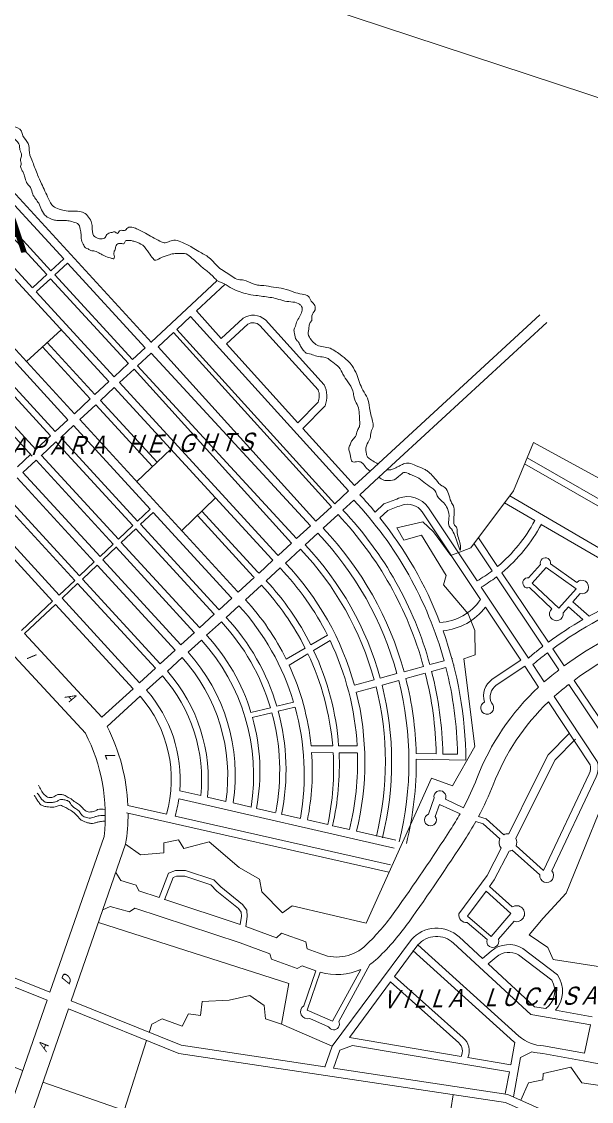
# Model space of a CAD drawing. Header units: metres. Extents: x -460 to 31334, y -1777 to 24987.
# Drawn here: x 105.451 to 106.04, y -745.722 to -744.606 of the extents above; entities that cross this region are included whole.
import ezdxf
from ezdxf.enums import TextEntityAlignment as Align

# ---------------------------------------------------------------- set-up
doc = ezdxf.new("R2010")
doc.units = ezdxf.units.M
doc.header["$MEASUREMENT"] = 0
doc.layers.add('VICINITY_MAP', color=7, linetype='Continuous', lineweight=13)
doc.styles.add('LOT_NO', font='ARIALN.TTF', dxfattribs={"width": 1.5})

# ---------------------------------------------------------------- blocks, each defined once
blk = doc.blocks.new('KQEFDFDFG')
at = {"layer": 'VICINITY_MAP', "color": 250, "lineweight": 0}
for p, q in [((26309.511, 5347.505), (26361.424, 5330.379)), ((26295.551, 5326.116), (26296.491, 5326.98)), ((26295.829, 5325.814), (26296.769, 5326.678)), ((26294.221, 5324.894), (26295.234, 5325.825)), ((26294.498, 5324.592), (26295.511, 5325.522)), ((26302.923, 5320.87), (26307.777, 5325.389)), ((26306.25, 5323.157), (26308.364, 5325.125)), ((26306.25, 5323.157), (26308.072, 5321.146)), ((26331.479, 5322.87), (26319.019, 5311.39)), ((26304.799, 5321.807), (26305.812, 5322.75)), ((26305.812, 5322.75), (26317.428, 5309.93)), ((26308.072, 5321.146), (26309.681, 5322.627)), ((26308.445, 5320.734), (26310.025, 5322.187)), ((26310.901, 5322.088), (26315.19, 5317.355)), ((26311.313, 5322.497), (26315.632, 5317.731)), ((26331.994, 5322.31), (26319.66, 5310.945)), ((26296.301, 5321.774), (26293.754, 5319.434)), ((26303.419, 5320.522), (26304.556, 5321.581)), ((26304.556, 5321.581), (26316.163, 5308.771)), ((26304.799, 5321.807), (26316.408, 5308.995)), ((26301.548, 5319.59), (26302.482, 5320.459)), ((26303.419, 5320.522), (26315.018, 5307.72)), ((26308.445, 5320.734), (26313.701, 5314.933)), ((26301.911, 5319.119), (26302.925, 5320.062)), ((26302.925, 5320.062), (26314.634, 5307.371)), ((26300.191, 5318.327), (26301.232, 5319.296)), ((26300.592, 5317.891), (26301.654, 5318.879)), ((26301.654, 5318.879), (26313.241, 5306.09)), ((26301.911, 5319.119), (26313.608, 5306.427)), ((26298.785, 5317.018), (26299.801, 5317.964)), ((26299.186, 5316.582), (26300.202, 5317.528)), ((26297.27, 5315.608), (26298.44, 5316.697)), ((26313.701, 5314.933), (26315.183, 5316.446)), ((26297.671, 5315.171), (26298.841, 5316.261)), ((26314.076, 5314.52), (26315.702, 5316.181)), ((26295.868, 5314.303), (26296.797, 5315.167)), ((26296.269, 5313.867), (26297.197, 5314.731)), ((26314.076, 5314.52), (26317.868, 5310.334)), ((26294.444, 5312.977), (26295.518, 5313.977)), ((26294.817, 5312.515), (26295.919, 5313.541)), ((26293.087, 5311.714), (26294.065, 5312.624)), ((26301.855, 5310.617), (26304.358, 5313.004)), ((26293.488, 5311.277), (26294.465, 5312.188)), ((26317.868, 5310.334), (26319.019, 5311.39)), ((26318.25, 5309.652), (26319.66, 5310.945)), ((26305.161, 5307.018), (26307.65, 5309.422)), ((26316.408, 5308.995), (26317.428, 5309.93)), ((26301.922, 5307.714), (26302.845, 5308.583)), ((26315.018, 5307.72), (26316.163, 5308.771)), ((26317.016, 5308.52), (26317.813, 5309.252)), ((26302.138, 5307.479), (26303.064, 5308.351)), ((26315.566, 5307.191), (26316.656, 5308.19)), ((26300.506, 5306.38), (26301.574, 5307.386)), ((26300.722, 5306.145), (26301.79, 5307.151)), ((26313.608, 5306.427), (26314.634, 5307.371)), ((26314.233, 5305.968), (26315.168, 5306.825)), ((26326.972, 5306.475), (26328.379, 5304.383)), ((26299.155, 5305.109), (26300.128, 5306.024)), ((26299.371, 5304.874), (26300.37, 5305.814)), ((26312.263, 5305.193), (26313.241, 5306.09)), ((26312.781, 5304.636), (26313.892, 5305.655)), ((26326.655, 5306.049), (26327.987, 5304.069)), ((26297.653, 5303.695), (26298.734, 5304.712)), ((26310.847, 5303.894), (26311.87, 5304.833)), ((26330.668, 5303.549), (26331.546, 5304.522)), ((26332.262, 5304.572), (26334.204, 5303.207)), ((26297.869, 5303.46), (26298.95, 5304.477)), ((26311.365, 5303.337), (26312.388, 5304.276)), ((26328.689, 5303.922), (26332.121, 5298.818)), ((26330.934, 5303.155), (26331.964, 5304.297)), ((26331.964, 5304.297), (26334.167, 5302.749)), ((26296.147, 5302.277), (26297.293, 5303.356)), ((26296.363, 5302.042), (26297.509, 5303.12)), ((26309.321, 5302.495), (26310.499, 5303.576)), ((26309.839, 5301.938), (26311.018, 5303.019)), ((26328.296, 5303.61), (26331.72, 5298.518)), ((26330.934, 5303.155), (26332.885, 5301.321)), ((26330.72, 5302.828), (26332.375, 5301.273)), ((26332.885, 5301.321), (26334.167, 5302.749)), ((26333.927, 5301.791), (26334.46, 5302.385)), ((26293.39, 5299.68), (26295.674, 5301.831)), ((26293.609, 5299.448), (26295.89, 5301.596)), ((26307.909, 5301.2), (26308.844, 5302.057)), ((26308.428, 5300.643), (26309.363, 5301.501)), ((26333.196, 5300.978), (26333.597, 5301.424)), ((26333.597, 5301.424), (26334.652, 5300.475)), ((26333.927, 5301.791), (26335.104, 5300.731)), ((26306.475, 5299.884), (26307.556, 5300.876)), ((26306.994, 5299.328), (26308.075, 5300.32)), ((26305.107, 5298.63), (26306.092, 5299.533)), ((26305.627, 5298.074), (26306.612, 5298.977)), ((26314.657, 5298.626), (26315.87, 5299.338)), ((26303.587, 5297.236), (26304.681, 5298.239)), ((26312.848, 5297.563), (26314.237, 5298.379)), ((26314.859, 5298.212), (26316.067, 5298.937)), ((26332.446, 5298.336), (26333.29, 5297.08)), ((26304.107, 5296.68), (26305.2, 5297.683)), ((26313.054, 5297.131), (26314.44, 5297.962)), ((26323.404, 5297.17), (26324.447, 5297.456)), ((26325.019, 5297.613), (26325.062, 5297.625)), ((26332.045, 5298.035), (26332.89, 5296.778)), ((26302.063, 5295.838), (26303.223, 5296.902)), ((26321.507, 5296.65), (26322.933, 5297.041)), ((26323.536, 5296.67), (26324.58, 5296.956)), ((26325.152, 5297.113), (26325.199, 5297.125)), ((26302.582, 5295.282), (26303.742, 5296.346)), ((26317.863, 5295.651), (26319.316, 5296.049)), ((26319.762, 5296.172), (26320.986, 5296.507)), ((26319.894, 5295.671), (26321.118, 5296.006)), ((26321.64, 5296.15), (26323.066, 5296.541)), ((26334.009, 5296.012), (26337.347, 5291.048)), ((26299.295, 5293.299), (26301.584, 5295.398)), ((26318, 5295.151), (26319.448, 5295.549)), ((26333.609, 5295.708), (26337.241, 5290.308)), ((26299.671, 5292.611), (26302.103, 5294.842)), ((26312.153, 5294.113), (26313.387, 5294.407)), ((26335.195, 5289.817), (26332.122, 5294.433)), ((26310.255, 5293.662), (26311.686, 5294.002)), ((26310.344, 5293.289), (26311.792, 5293.633)), ((26312.258, 5293.744), (26313.476, 5294.034)), ((26314.67, 5291.202), (26316.259, 5291.196)), ((26316.699, 5291.194), (26318.061, 5291.189)), ((26314.668, 5290.705), (26316.295, 5290.698)), ((26316.729, 5290.697), (26318.059, 5290.692)), ((26322.397, 5290.636), (26323.877, 5290.607)), ((26324.365, 5290.598), (26325.448, 5290.577)), ((26322.404, 5290.216), (26326.046, 5290.141)), ((26331.765, 5282.029), (26335.127, 5289.15)), ((26305.015, 5287.898), (26306.562, 5287.544)), ((26304.971, 5287.305), (26320.775, 5283.692)), ((26307.048, 5287.433), (26308.413, 5287.121)), ((26323.713, 5287.37), (26323.304, 5286.175)), ((26325.873, 5286.657), (26324.547, 5287.274)), ((26301.095, 5286.286), (26320.387, 5281.919)), ((26301.206, 5286.828), (26304.047, 5286.185)), ((26308.936, 5287.002), (26310.268, 5286.697)), ((26310.657, 5286.608), (26312.064, 5286.287)), ((26324.107, 5286.898), (26323.802, 5286.005)), ((26325.621, 5286.195), (26324.107, 5286.898)), ((26304.682, 5286.041), (26320.509, 5282.459)), ((26312.505, 5286.186), (26313.885, 5285.87)), ((26314.405, 5285.752), (26315.904, 5285.43)), ((26327.328, 5285.468), (26326.778, 5285.629)), ((26327.535, 5285.839), (26326.981, 5286.001)), ((26328.837, 5284.666), (26327.535, 5285.839)), ((26316.246, 5285.331), (26317.494, 5285.045)), ((26318.007, 5284.92), (26320.906, 5284.265)), ((26328.556, 5284.362), (26327.328, 5285.468)), ((26329.241, 5283.465), (26328.135, 5281.347)), ((26331.488, 5281.721), (26329.465, 5283.543)), ((26331.765, 5282.029), (26329.738, 5283.854)), ((26328.135, 5281.347), (26327.781, 5280.865)), ((26329.46, 5279.359), (26327.781, 5280.865)), ((26327.533, 5280.53), (26326.169, 5278.679)), ((26329.369, 5278.884), (26327.533, 5280.53)), ((26326.169, 5278.679), (26327.907, 5277.179)), ((26329.369, 5278.884), (26327.907, 5277.179)), ((26326.149, 5278.224), (26327.608, 5276.964)), ((26329.59, 5278.311), (26328.451, 5276.983)), ((26315.017, 5274.674), (26314.135, 5272.104)), ((26315.35, 5274.564), (26314.394, 5271.777)), ((26316.258, 5270.964), (26318.341, 5274.776)), ((26316.706, 5270.953), (26318.992, 5275.136)), ((26314.394, 5271.777), (26316.258, 5270.964)), ((26314.583, 5271.16), (26315.951, 5270.563)), ((26334.774, 5268.607), (26335.208, 5270.699)), ((26317.485, 5269.779), (26325.698, 5268.381)), ((26317.717, 5269.171), (26316.78, 5268.828)), ((26329.247, 5267.243), (26317.717, 5269.171)), ((26329.657, 5269.393), (26329.346, 5267.761)), ((26326.208, 5268.295), (26329.346, 5267.761)), ((26329.543, 5265.414), (26330.063, 5268.302)), ((26330.063, 5268.302), (26330.901, 5268.726)), ((26329.247, 5267.243), (26328.938, 5265.622))]:
    blk.add_line(p, q, dxfattribs=at)
for points in [[(26296.491, 5326.98), (26290.622, 5333.367)], [(26302.94, 5320.852), (26291.066, 5333.775)], [(26295.551, 5326.116), (26289.683, 5332.504)], [(26295.234, 5325.825), (26289.365, 5332.212)], [(26299.801, 5317.964), (26287.928, 5330.888)], [(26294.187, 5324.863), (26288.318, 5331.25)], [(26297.27, 5315.608), (26285.394, 5328.533)], [(26302.482, 5320.459), (26296.769, 5326.678)], [(26301.238, 5319.289), (26295.511, 5325.522)], [(26301.548, 5319.59), (26295.829, 5325.814)], [(26300.191, 5318.327), (26294.464, 5324.561)], [(26320.981, 5307.225), (26322.878, 5307.653), (26323.674, 5306.937), (26324.955, 5305.199), (26326.428, 5305.745), (26329.552, 5309.94), (26331.017, 5313.499), (26346.344, 5305.15)], [(26337.268, 5289.824), (26333.425, 5280.364), (26331.725, 5278.542), (26330.697, 5277.312), (26332.084, 5276.394), (26332.47, 5275.507), (26336.587, 5274.853)], [(26296.797, 5315.167), (26290.984, 5321.493)], [(26295.868, 5314.303), (26290.058, 5320.627)], [(26298.44, 5316.697), (26294.932, 5320.516)], [(26298.785, 5317.018), (26295.279, 5320.834)], [(26295.518, 5313.977), (26289.709, 5320.3)], [(26294.179, 5312.499), (26288.258, 5318.944)], [(26294.444, 5312.977), (26288.637, 5319.298)], [(26303.353, 5312.046), (26299.186, 5316.582)], [(26303.012, 5311.721), (26298.841, 5316.261)], [(26302.845, 5308.583), (26297.197, 5314.731)], [(26301.574, 5307.386), (26295.919, 5313.541)], [(26301.922, 5307.714), (26296.269, 5313.867)], [(26300.506, 5306.38), (26294.845, 5312.541)], [(26300.128, 5306.024), (26294.465, 5312.188)], [(26330.37, 5311.927), (26338.155, 5307.47), (26340.411, 5305.534), (26342.04, 5303.451)], [(26330.549, 5312.362), (26338.426, 5307.854), (26340.396, 5306.162)], [(26298.734, 5304.712), (26293.064, 5310.883)], [(26299.155, 5305.109), (26293.488, 5311.277)], [(26297.293, 5303.356), (26291.616, 5309.535)], [(26297.653, 5303.695), (26291.958, 5309.894)], [(26328.889, 5309.05), (26331.115, 5307.752)], [(26295.674, 5301.831), (26289.988, 5308.02)], [(26296.147, 5302.277), (26290.464, 5308.463)], [(26320.981, 5307.225), (26321.498, 5306.314), (26322.782, 5306.674), (26324.6, 5303.728), (26324.414, 5303.034), (26326.216, 5300.911), (26326.717, 5299.669), (26326.744, 5297.881), (26325.901, 5297.594), (26326.701, 5291.14), (26325.078, 5288.25), (26323.529, 5288.834), (26318.729, 5278.173), (26313.289, 5279.442), (26312.561, 5278.935), (26311.053, 5280.479), (26310.887, 5281.41), (26309.393, 5282.266), (26307.19, 5284.14), (26305.329, 5283.661), (26304.923, 5284.292), (26303.844, 5284.074), (26303.859, 5283.336), (26302.139, 5283.203), (26301.037, 5283.974)], [(26305.107, 5298.63), (26299.371, 5304.874)], [(26304.681, 5298.239), (26298.95, 5304.477)], [(26287.644, 5303.374), (26298.078, 5292.141)], [(26303.223, 5296.902), (26297.509, 5303.12)], [(26303.587, 5297.236), (26297.869, 5303.46)], [(26330.647, 5297.655), (26327.183, 5302.858)], [(26301.584, 5295.398), (26295.89, 5301.596)], [(26302.063, 5295.838), (26296.363, 5302.042)], [(26330.085, 5297.492), (26327.485, 5301.398)], [(26293.607, 5299.446), (26299.284, 5293.318)], [(26331.398, 5295.52), (26330.374, 5297.058)], [(26331.816, 5295.899), (26330.972, 5297.168)], [(26333.658, 5292.125), (26332.092, 5290.546), (26331.108, 5288.562), (26329.202, 5284.742)], [(26230.874, 5287.247), (26236.907, 5288.91), (26241.078, 5290.032), (26246.785, 5291.061), (26258.307, 5287.704), (26264.647, 5285.499), (26295.467, 5273.097)], [(26334.1, 5291.687), (26332.605, 5290.18), (26331.665, 5288.285), (26329.72, 5284.388)], [(26230.176, 5286.407), (26237.071, 5288.307), (26241.215, 5289.422), (26246.752, 5290.42), (26258.117, 5287.109), (26264.428, 5284.914), (26295.261, 5272.507)], [(26328.654, 5283.684), (26327.606, 5281.677), (26325.523, 5278.851)], [(26302.012, 5280.54), (26301.809, 5280.967), (26300.677, 5281.307), (26300.315, 5281.901)], [(26303.51, 5280.044), (26304.202, 5281.851), (26304.702, 5282.033), (26305.445, 5282.035), (26307.528, 5281.361), (26308.029, 5280.841), (26309.633, 5279.534), (26309.946, 5279.129), (26309.969, 5278.666), (26309.873, 5277.936)], [(26303.902, 5279.894), (26304.525, 5281.523), (26304.777, 5281.614), (26305.379, 5281.616), (26307.299, 5280.994), (26307.744, 5280.532), (26309.331, 5279.239), (26309.534, 5278.977), (26309.548, 5278.683), (26309.468, 5278.07)], [(26303.51, 5280.044), (26302.012, 5280.54)], [(26301.716, 5279.283), (26301.323, 5279.009), (26299.903, 5279.393), (26299.355, 5279.143)], [(26311.647, 5275.913), (26309.448, 5276.722), (26301.716, 5279.283)], [(26309.468, 5278.07), (26303.909, 5279.912)], [(26299.035, 5278.223), (26313.028, 5273.732), (26312.494, 5270.757)], [(26312.135, 5277.104), (26309.873, 5277.936)], [(26312.135, 5277.104), (26312.494, 5277.428), (26314.285, 5276.81), (26314.392, 5276.274)], [(26311.647, 5275.913), (26311.767, 5275.526), (26313.661, 5274.827), (26314.015, 5275.042)], [(26331.926, 5271.89), (26331.106, 5272.032), (26327.699, 5275.181)], [(26315.017, 5274.674), (26314.015, 5275.042)], [(26343.921, 5274.96), (26342.56, 5268.755), (26337.386, 5266.027), (26334.573, 5266.43), (26333.759, 5267.586), (26331.728, 5267.112), (26331.712, 5266.653), (26330.645, 5266.428), (26330.085, 5265.172)], [(26320.504, 5273.85), (26317.485, 5269.779)], [(26316.232, 5269.12), (26312.494, 5270.757), (26311.329, 5271.141), (26311.215, 5272.131), (26310.16, 5272.866), (26308.655, 5272.505), (26306.671, 5272.419), (26306.55, 5271.377), (26305.649, 5271.501), (26305.195, 5270.594), (26303.718, 5271.131), (26302.97, 5270.739), (26302.777, 5270.143)], [(26297.033, 5272.471), (26305.117, 5269.194), (26315.694, 5267.608)], [(26296.827, 5271.881), (26304.951, 5268.587), (26328.97, 5264.986), (26375.602, 5244.179)], [(26335.335, 5271.299), (26332.634, 5271.767)], [(26293.462, 5267.336), (26285.625, 5270.487), (26283.31, 5264.007), (26279.817, 5258.326), (26284.781, 5233.434), (26287.58, 5233.785), (26290.603, 5237.681), (26291.147, 5240.053), (26293.609, 5242.463), (26302.982, 5238.961), (26319.422, 5236.485), (26323.313, 5252.642)], [(26302.584, 5269.547), (26300.921, 5264.415), (26294.952, 5266.493)], [(26316.78, 5268.828), (26316.312, 5267.515)], [(26316.312, 5267.515), (26329.147, 5265.591), (26375.838, 5244.758)], [(26324.073, 5256.223), (26325.764, 5264.216), (26324.947, 5264.489), (26325.108, 5265.565)]]:
    blk.add_lwpolyline(points, dxfattribs=at)
for points in [[(26311.87, 5304.833, 0.001426), (26311.778, 5304.928), (26300.202, 5317.528)], [(26312.263, 5305.193, 0.001476), (26312.165, 5305.294), (26300.592, 5317.891)], [(26309.321, 5302.495, 0.001009), (26309.265, 5302.552), (26297.671, 5315.171)], [(26319.381, 5308.379, 0.014867), (26318.25, 5309.652)], [(26326.876, 5303.319), (26323.297, 5308.695, 0.351765), (26321.103, 5309.391, -0.003416), (26320.021, 5308.98), (26319.381, 5308.379)], [(26329.277, 5309.571), (26336.821, 5305.172, -0.095508), (26339.607, 5302.737, -0.095508)], [(26323.404, 5297.17, 0.122555), (26317.016, 5308.52)], [(26324.447, 5297.456, 0.122426), (26317.813, 5309.252)], [(26327.116, 5301.953), (26322.833, 5308.386, 0.351765), (26321.304, 5308.871, -0.003085), (26320.321, 5308.497), (26319.735, 5307.946)], [(26308.844, 5302.057, 0.000908), (26308.795, 5302.107), (26303.061, 5308.348)], [(26310.499, 5303.576, 0.001225), (26310.426, 5303.651), (26306.312, 5308.129)], [(26310.847, 5303.894, 0.00128), (26310.769, 5303.975), (26306.651, 5308.457)], [(26322.933, 5297.041, 0.122617), (26316.656, 5308.19)], [(26324.146, 5300.269, 0.077753), (26319.735, 5307.946)], [(26307.556, 5300.876, 0.000585), (26307.528, 5300.906), (26301.79, 5307.151)], [(26307.909, 5301.2, 0.000682), (26307.875, 5301.235), (26302.138, 5307.479)], [(26321.507, 5296.65, 0.122818), (26315.566, 5307.191)], [(26331.593, 5307.474), (26336.496, 5304.615, -0.089603), (26338.965, 5302.508)], [(26306.475, 5299.884, 0.000243), (26306.464, 5299.895), (26300.722, 5306.145)], [(26320.986, 5296.507, 0.122898), (26315.168, 5306.825)], [(26306.092, 5299.533, 0.000102), (26306.087, 5299.538), (26300.344, 5305.789)], [(26319.316, 5296.049, 0.123179), (26313.892, 5305.655)], [(26319.762, 5296.172, 0.1231), (26314.233, 5305.968)], [(26317.863, 5295.651, 0.123461), (26312.781, 5304.636)], [(26315.87, 5299.338, 0.073323), (26312.388, 5304.276)], [(26314.237, 5298.379, 0.071622), (26311.018, 5303.019)], [(26314.657, 5298.626, 0.07304), (26311.365, 5303.337)], [(26338.965, 5302.508, 0.037987), (26335.104, 5300.731, 0.037987)], [(26313.387, 5294.407, 0.112137), (26309.363, 5301.501)], [(26312.848, 5297.563, 0.072062), (26309.839, 5301.938)], [(26339.334, 5302.024, 0.07157), (26332.446, 5298.336, 0.07157)], [(26312.153, 5294.113, 0.115756), (26308.428, 5300.643)], [(26340.119, 5300.699, 0.074949), (26333.29, 5297.08, 0.074949)], [(26311.686, 5294.002, 0.11449), (26308.075, 5300.32)], [(26334.652, 5300.475, 0.027007), (26332.121, 5298.818)], [(26310.268, 5286.697, 0.227211), (26306.612, 5298.977, 0.218534)], [(26310.255, 5293.662, 0.112199), (26306.994, 5299.328)], [(26326.046, 5290.141, 0.084976), (26324.372, 5299.661)], [(26340.629, 5299.515, 0.076445), (26334.009, 5296.012, 0.076445)], [(26316.699, 5291.194, 0.092495), (26314.859, 5298.212)], [(26318.061, 5291.189, 0.097486), (26316.067, 5298.937)], [(26331.72, 5298.518, 0.007675), (26331.044, 5297.986, 0.006346), (26330.647, 5297.655, 0.006346)], [(26308.411, 5287.109, 0.223008), (26305.2, 5297.683, 0.214577)], [(26308.94, 5287.03, 0.226998), (26305.627, 5298.074, 0.215887)], [(26316.259, 5291.196, 0.089102), (26314.44, 5297.962)], [(26330.085, 5297.492), (26327.995, 5296.088, 0.335395), (26327.42, 5294.42, 136316.121016)], [(26332.045, 5298.035, 0.007359), (26331.411, 5297.535, 0.007233), (26330.972, 5297.168, 0.007233)], [(26307.048, 5287.433, 0.210646), (26304.107, 5296.68, 0.210646)], [(26314.67, 5291.202, 0.083554), (26313.054, 5297.131)], [(26324.365, 5290.598, 0.056996), (26323.536, 5296.67)], [(26325.448, 5290.577, 0.05757), (26324.58, 5296.956)], [(26330.376, 5297.06), (26328.285, 5295.656, 0.344387), (26327.926, 5294.35, 0.335395)], [(26332.89, 5296.778, 0.006473), (26332.364, 5296.362, 0.009807), (26331.816, 5295.899, 0.009807)], [(26306.562, 5287.544, 0.20911), (26303.742, 5296.346, 0.20911)], [(26321.15, 5284.143, 0.123093), (26321.118, 5296.006, 0.123093)], [(26322.397, 5290.636, 0.055827), (26321.64, 5296.15)], [(26323.877, 5290.607, 0.056722), (26323.066, 5296.541)], [(26305.015, 5287.898, 0.203214), (26302.582, 5295.282, 0.203214)], [(26318.007, 5284.92, 0.122321), (26317.994, 5295.15, 0.122321)], [(26319.47, 5284.558, 0.122708), (26319.448, 5295.549, 0.122708)], [(26319.919, 5284.447, 0.122817), (26319.894, 5295.671, 0.122817)], [(26331.398, 5295.52, 0.112227), (26326.857, 5288.809, -0.028709), (26325.873, 5286.657, -0.028709)], [(26333.609, 5295.708, 0.005632), (26333.175, 5295.363, 0.012363), (26332.536, 5294.818, 0.012363)], [(26304.047, 5286.185, 0.253623), (26302.103, 5294.842, 0.253623)], [(26332.122, 5294.433, 0.109034), (26328.056, 5288.343, -0.029417), (26326.981, 5286.001, -0.029417)], [(26332.371, 5282.007), (26335.631, 5288.912, 0.189335), (26335.708, 5290.053), (26332.536, 5294.818)], [(26312.07, 5286.317, 0.115215), (26311.792, 5293.633, 0.115215)], [(26312.501, 5286.166, 0.116764), (26312.258, 5293.744, 0.116764)], [(26313.89, 5285.896, 0.112081), (26313.494, 5294.038, 0.112081)], [(26299.284, 5293.318, -0.000389), (26299.295, 5293.299, -0.000389)], [(26299.673, 5292.613, -0.108421), (26301.206, 5286.828)], [(26310.66, 5286.627, 0.114586), (26310.363, 5293.293, 0.114586)], [(26298.078, 5292.141, -0.149939), (26299.45, 5284.54), (26295.467, 5273.097)], [(26314.41, 5285.777, 0.066959), (26314.713, 5290.704, 0.066959)], [(26315.904, 5285.43, 0.066962), (26316.295, 5290.698, 0.066962)], [(26316.246, 5285.331, 0.068426), (26316.729, 5290.697, 0.068426)], [(26317.494, 5285.045, 0.068859), (26318.083, 5290.692, 0.068859)], [(26321.675, 5284.013, 0.062703), (26322.404, 5290.216, 0.062703)], [(26304.682, 5286.041, 0.032594), (26304.949, 5287.311, 0.032594)], [(26301.219, 5286.258, -0.041089), (26301.037, 5283.974), (26297.033, 5272.471)], [(26325.621, 5286.195, -0.016344), (26324.923, 5285.041, -0.009984), (26320.825, 5279.015, -0.046642), (26318.705, 5276.55, -0.289332), (26315.464, 5275.88), (26314.392, 5276.274)], [(26326.778, 5285.629, -0.017189), (26326, 5284.34, -0.009984), (26321.874, 5278.271, -0.046642), (26319.598, 5275.624, -0.044415), (26318.992, 5275.136, -0.044415)], [(26327.276, 5275.572), (26325.563, 5277.154, 0.423216), (26322.049, 5276.962), (26316.232, 5269.12), (26315.69, 5267.596)], [(26335.23, 5270.695), (26330.823, 5271.459), (26325.147, 5276.704, 0.419696), (26322.526, 5276.576), (26320.804, 5274.254)], [(26322.153, 5276.162), (26329.581, 5269.46, 0.007581), (26329.657, 5269.393, 0.007581)], [(26322.526, 5276.576), (26329.954, 5269.874, 0.179788), (26331.769, 5269.153), (26334.774, 5268.607)], [(26327.276, 5275.572), (26327.918, 5276.119, -0.319368), (26330.234, 5276.32), (26332.798, 5274.362, -0.335737), (26332.634, 5271.767, 3.871285)], [(26327.699, 5275.181), (26328.289, 5275.683, -0.313307), (26329.916, 5275.842), (26332.368, 5273.97, -0.386291), (26331.926, 5271.89)], [(26318.341, 5274.776, -0.176273), (26315.35, 5274.564, -0.176273)], [(26320.504, 5273.85), (26325.522, 5269.379, -0.347219), (26325.698, 5268.381)], [(26320.804, 5274.254), (26325.855, 5269.753, -0.312339), (26326.208, 5268.295, 2.855193)], [(26295.261, 5272.507), (26285.187, 5243.564, -0.283157), (26273.157, 5237.487, 0.160264), (26255.463, 5232.569), (26244.217, 5226.546), (26241.009, 5224.29), (26237.003, 5220.279), (26224.429, 5202.111)], [(26296.827, 5271.881), (26286.72, 5242.843, -0.286048), (26273.049, 5235.805, 0.160733), (26256.332, 5231.123), (26245.103, 5225.109), (26242.098, 5222.996), (26238.303, 5219.196), (26225.352, 5200.941)], [(26330.901, 5268.726, 0.061176), (26331.71, 5268.597), (26334.671, 5268.059), (26337.614, 5267.483)]]:
    blk.add_lwpolyline(points, format="xyb", dxfattribs=at)
for centre, radius, start, end in [((26310.415, 5321.524), 1.324, 47.26475, 123.6296), ((26310.4, 5321.582), 0.712, 45.29959, 121.73765), ((26314.083, 5316.909), 1.193, 337.1839, 21.93776), ((26313.932, 5316.878), 1.902, 338.5068, 26.63278), ((26321.058, 5313.126), 11.403, 309.94274, 331.88561), ((26321.058, 5313.126), 11.955, 309.66347, 331.88561), ((26331.897, 5304.649), 0.373, 348.00513, 199.92925), ((26321.058, 5313.126), 11.403, 300.68059, 307.41799), ((26321.058, 5313.126), 11.955, 300.81811, 307.25619), ((26330.601, 5303.182), 0.373, 79.59488, 288.55065), ((26334.574, 5302.871), 0.5, 256.82758, 137.76007), ((26323.987, 5304.01), 3.744, 272.43804, 326.67911), ((26323.987, 5304.01), 4.366, 275.05529, 323.25294), ((26332.703, 5300.896), 0.5, 131.07885, 9.41857), ((26327.618, 5293.99), 0.474, 114.78734, 49.45498), ((26334.216, 5289.58), 1.007, 334.72644, 13.61859), ((26324.145, 5287.457), 0.441, 335.51756, 191.25962), ((26323.447, 5285.763), 0.436, 109.1594, 34.93356), ((26329.144, 5284.101), 0.644, 84.86948, 118.52514), ((26329.144, 5284.101), 0.644, 156.09867, 220.35715), ((26329.144, 5284.101), 0.644, 337.46452, 26.47983), ((26329.144, 5284.101), 0.644, 278.63844, 299.891), ((26331.99, 5281.671), 0.508, 174.08558, 41.35585), ((26329.779, 5278.866), 0.587, 251.27332, 122.86257), ((26326.092, 5278.793), 0.572, 174.15581, 275.65936), ((26328.033, 5276.832), 0.445, 162.71981, 19.8707), ((26314.42, 5271.661), 0.527, 122.76857, 288.01212), ((26316.331, 5270.753), 0.425, 206.58896, 28.02135)]:
    blk.add_arc(centre, radius, start, end, dxfattribs=at)
for points, knots in [([(26319.583, 5311.91), (26319.529, 5311.948), (26319.346, 5312.068), (26319.053, 5312.215), (26318.785, 5312.438), (26318.728, 5312.704), (26318.682, 5312.953), (26318.737, 5313.36), (26319.068, 5313.736), (26319.019, 5314.272), (26319.291, 5314.651), (26319.146, 5315.279), (26318.952, 5315.937), (26318.884, 5316.766), (26318.333, 5317.48), (26318.129, 5318.346), (26317.744, 5319.07), (26317.338, 5319.577), (26316.864, 5319.901), (26316.416, 5320.245), (26315.964, 5320.498), (26315.469, 5320.511), (26315.002, 5320.671), (26314.682, 5321.016), (26314.381, 5321.449), (26314.539, 5321.887), (26314.514, 5322.262), (26314.747, 5322.439), (26314.733, 5322.647), (26314.703, 5322.929), (26315.014, 5323.156), (26314.967, 5323.609), (26314.655, 5323.854), (26314.514, 5324.323), (26313.945, 5324.392), (26313.356, 5324.541), (26312.679, 5324.83), (26311.92, 5324.884), (26311.285, 5325.034), (26310.771, 5325.037), (26310.275, 5325.178), (26309.853, 5325.457), (26309.107, 5325.438), (26308.589, 5325.931), (26307.789, 5326.353), (26307.293, 5327.101), (26306.498, 5327.458), (26305.84, 5327.911), (26305.237, 5328.191), (26304.61, 5328.422), (26304.217, 5328.244), (26303.865, 5328.115), (26303.474, 5328.348), (26303.01, 5328.545), (26302.491, 5328.898), (26302.007, 5329.13), (26301.588, 5329.312), (26301.184, 5329.354), (26300.989, 5328.977), (26300.674, 5329.14), (26300.528, 5328.988), (26300.43, 5328.782), (26300.249, 5329.034), (26299.999, 5328.897), (26299.747, 5328.894), (26299.605, 5328.706), (26299.543, 5328.562), (26299.347, 5328.421), (26299.017, 5328.472), (26298.538, 5328.697), (26298.62, 5329.271), (26298.481, 5329.902), (26297.959, 5330.543), (26297.159, 5330.472), (26296.582, 5330.514), (26296.119, 5330.654), (26295.621, 5330.834), (26295.274, 5331.589), (26294.936, 5332.354), (26294.52, 5333.238), (26294.256, 5334.009), (26293.903, 5334.748), (26293.991, 5335.519), (26293.468, 5335.9), (26293.399, 5336.546), (26292.627, 5336.81), (26291.814, 5336.71), (26290.996, 5336.854), (26290.249, 5336.764), (26289.676, 5336.73), (26288.968, 5336.847), (26288.816, 5337.727), (26288.376, 5338.454), (26287.772, 5338.846), (26287.333, 5339.565), (26286.621, 5340.024), (26285.75, 5340.314), (26285.21, 5340.847), (26284.512, 5340.997), (26283.817, 5341.17), (26283.288, 5341.213), (26282.813, 5341.357), (26282.644, 5341.154), (26282.429, 5341.207), (26282.168, 5341.302), (26282.128, 5341.672), (26281.869, 5341.992), (26281.94, 5342.544), (26281.438, 5342.666), (26281.078, 5342.856), (26280.581, 5342.911), (26280.219, 5343.166), (26279.829, 5343.178), (26279.607, 5343.201), (26279.316, 5343.218), (26279.044, 5343.271), (26278.712, 5343.332), (26278.481, 5343.606), (26278.514, 5344.024), (26278.509, 5344.475), (26278.511, 5345.042), (26278.562, 5345.546), (26278.494, 5346.012), (26278.461, 5346.343), (26278.413, 5346.677), (26278.834, 5346.919), (26278.593, 5347.642), (26278.476, 5348.258), (26278.388, 5348.833), (26278.324, 5349.33), (26278.24, 5349.995), (26278.268, 5350.728), (26277.95, 5351.494), (26277.723, 5352.131), (26277.737, 5352.866), (26277.645, 5353.415), (26277.452, 5353.969), (26277.21, 5354.364), (26276.97, 5354.869), (26276.756, 5355.433), (26276.171, 5355.516), (26275.728, 5355.559), (26275.258, 5355.592), (26274.991, 5355.998), (26274.695, 5356.287), (26274.3, 5356.662), (26274.026, 5357.184), (26273.865, 5357.725), (26273.692, 5358.052), (26273.598, 5358.197), (26273.564, 5358.25)], [10.628168, 10.628168, 10.628168, 10.628168, 10.827161, 11.289016, 11.622785, 11.80905, 12.087912, 12.385377, 13.004993, 13.484377, 13.908148, 14.300657, 15.316901, 16.030144, 16.715275, 17.946896, 18.661237, 19.159801, 19.878286, 20.36779, 20.863123, 21.393935, 21.833178, 22.294692, 22.804451, 23.282005, 23.614218, 23.858861, 24.055205, 24.201908, 24.690673, 25.000383, 25.421269, 25.83797, 26.322821, 26.947175, 27.726631, 28.487538, 29.216891, 29.676276, 30.01645, 30.755945, 31.133911, 32.180331, 32.731973, 33.850325, 34.736401, 35.302229, 36.235471, 36.773344, 37.181502, 37.498171, 37.834492, 38.461097, 39.040365, 39.703864, 40.055715, 40.446825, 40.760245, 41.070525, 41.220674, 41.37121, 41.598031, 41.796604, 42.136778, 42.309785, 42.464163, 42.604123, 42.996296, 43.398224, 44.039201, 44.454265, 45.389983, 46.145017, 46.735325, 47.127999, 47.601886, 48.253225, 49.47069, 50.178662, 51.169016, 51.921359, 52.610256, 53.293202, 53.633411, 54.436766, 55.28492, 56.186173, 56.87157, 57.524257, 57.946746, 58.850872, 59.778656, 60.517025, 60.937292, 62.282116, 62.930854, 63.677955, 64.472482, 65.02586, 65.806386, 66.165557, 66.305517, 66.518043, 66.758503, 67.089059, 67.497642, 67.996366, 68.440691, 68.813606, 69.25252, 69.903863, 70.067542, 70.411975, 70.575654, 70.940385, 71.250101, 71.562748, 71.905478, 72.459543, 72.932317, 73.601851, 73.978005, 74.321899, 74.649368, 74.845688, 75.623928, 76.403805, 76.897108, 77.339933, 77.912339, 78.908369, 79.491253, 80.384515, 80.906165, 81.680502, 82.041607, 82.660746, 83.054806, 83.754761, 84.265022, 84.67574, 85.1466, 85.561693, 86.047072, 86.404533, 87.185021, 87.773032, 88.10015, 88.289581, 88.289581, 88.289581, 88.289581]), ([(26282.011, 5340.317), (26282.169, 5340.348), (26282.463, 5340.344), (26282.901, 5340.464), (26283.346, 5340.516), (26284.056, 5340.403), (26284.836, 5340.134), (26285.555, 5339.529), (26286.232, 5339.228), (26286.801, 5338.789), (26287.32, 5338.249), (26287.725, 5337.675), (26288.249, 5337.262), (26288.326, 5336.767), (26288.547, 5336.435), (26288.849, 5336.074), (26289.371, 5336.133), (26290.043, 5336.027), (26290.816, 5336.153), (26291.598, 5336.029), (26292.261, 5336.326), (26292.766, 5335.853), (26293.277, 5335.516), (26293.221, 5334.969), (26293.464, 5334.639), (26293.241, 5334.278), (26293.397, 5333.997), (26293.278, 5333.714), (26293.437, 5333.487), (26293.559, 5333.208), (26293.656, 5332.878), (26293.77, 5332.51), (26294.117, 5332.208), (26294.168, 5331.612), (26294.66, 5331.175), (26294.832, 5330.563), (26295.13, 5330.105), (26295.542, 5329.911), (26295.905, 5329.806), (26296.238, 5329.792), (26296.61, 5329.819), (26296.998, 5329.755), (26297.3, 5329.668), (26297.614, 5329.539), (26297.707, 5329.183), (26297.779, 5328.821), (26297.739, 5328.429), (26297.914, 5328.115), (26298.032, 5327.778), (26298.291, 5327.723), (26298.485, 5327.556), (26298.823, 5327.595), (26299.104, 5327.403), (26299.43, 5327.23), (26299.719, 5327.094), (26299.975, 5327.063), (26300.183, 5326.937), (26300.228, 5327.171), (26300.16, 5327.318), (26300.17, 5327.526), (26300.315, 5327.706), (26300.292, 5327.951), (26300.482, 5328.109), (26300.688, 5328.139), (26300.977, 5328.047), (26300.988, 5328.319), (26301.213, 5328.35), (26301.389, 5328.343), (26301.581, 5328.299), (26301.871, 5328.203), (26302.372, 5328.04), (26302.69, 5327.457), (26302.965, 5327.113), (26303.224, 5326.796), (26303.652, 5327.121), (26304.087, 5327.231), (26304.572, 5327.395), (26304.982, 5327.353), (26305.429, 5327.436), (26305.81, 5327.122), (26306.19, 5326.818), (26306.615, 5326.404), (26307.062, 5326.058), (26307.463, 5325.716), (26307.796, 5325.289), (26308.339, 5325.197), (26308.794, 5324.809), (26309.294, 5324.619), (26309.912, 5324.397), (26310.706, 5324.282), (26311.473, 5324.192), (26312.187, 5324.065), (26312.729, 5323.847), (26313.307, 5323.843), (26313.758, 5323.73), (26314.036, 5323.463), (26314.022, 5322.92), (26313.61, 5322.506), (26313.542, 5322.023), (26313.381, 5321.775), (26313.481, 5321.448), (26313.483, 5321.065), (26313.805, 5320.864), (26313.871, 5320.549), (26314.068, 5320.33), (26314.265, 5320.033), (26314.679, 5320), (26315.112, 5319.79), (26315.554, 5319.8), (26315.97, 5319.652), (26316.301, 5319.351), (26316.762, 5319.046), (26317.007, 5318.472), (26317.389, 5317.926), (26317.744, 5317.415), (26317.804, 5316.935), (26317.888, 5316.549), (26318.16, 5316.164), (26318.228, 5315.587), (26318.243, 5315.09), (26318.262, 5314.652), (26318.023, 5314.343), (26318, 5313.928), (26317.672, 5313.695), (26317.585, 5313.384), (26317.35, 5313.003), (26317.613, 5312.593), (26317.596, 5312.005), (26317.989, 5312.076), (26318.245, 5312.103), (26318.529, 5311.95), (26318.687, 5311.622), (26318.91, 5311.46), (26319.019, 5311.39)], [0.0493732, 0.0493732, 0.0493732, 0.0493732, 0.0502954, 0.0512439, 0.0521149, 0.0530236, 0.0556331, 0.057038, 0.0587415, 0.0601434, 0.0614159, 0.0633112, 0.064493, 0.0652936, 0.0662484, 0.0669559, 0.0679982, 0.0691692, 0.0712024, 0.0726699, 0.0740469, 0.0750545, 0.0766586, 0.0773616, 0.0782258, 0.0788486, 0.0796512, 0.0799258, 0.0806325, 0.0811398, 0.0818353, 0.0827329, 0.083447, 0.0845315, 0.0861489, 0.0872258, 0.0883991, 0.0893543, 0.0899444, 0.0907156, 0.0913817, 0.092226, 0.0931011, 0.0933249, 0.0942683, 0.0950408, 0.0956743, 0.0965909, 0.0972477, 0.0976493, 0.098113, 0.0987543, 0.0995741, 0.1001125, 0.1010535, 0.1014326, 0.1018138, 0.1021299, 0.1025035, 0.1028711, 0.1033183, 0.1038674, 0.1042212, 0.1046938, 0.1051923, 0.1056107, 0.1058528, 0.1064545, 0.1067303, 0.1070448, 0.1083435, 0.109796, 0.1108699, 0.111199, 0.1120741, 0.1133494, 0.1142406, 0.1151069, 0.1158731, 0.1168905, 0.1179074, 0.1189212, 0.1205043, 0.1213758, 0.1221544, 0.1237462, 0.1244871, 0.1257838, 0.1269863, 0.1285157, 0.1306748, 0.1317345, 0.1329576, 0.1342029, 0.135267, 0.1357159, 0.1364489, 0.1382672, 0.1390779, 0.1393763, 0.1400108, 0.1410452, 0.1415157, 0.1421725, 0.1428938, 0.1433202, 0.1442807, 0.1451974, 0.146277, 0.1469212, 0.1478477, 0.149005, 0.1502285, 0.1515589, 0.153139, 0.1539168, 0.1544983, 0.1555448, 0.156729, 0.1579616, 0.1586646, 0.1593054, 0.1602648, 0.1610205, 0.1615719, 0.1622279, 0.1635801, 0.1643731, 0.1650399, 0.1655058, 0.1659998, 0.1668796, 0.1676637, 0.1676637, 0.1676637, 0.1676637]), ([(26325.636, 5305.544), (26325.651, 5305.703), (26325.681, 5306.028), (26325.489, 5306.487), (26325.395, 5306.877), (26325.427, 5307.233), (26325.13, 5307.457), (26325.17, 5308.064), (26325.265, 5308.677), (26324.795, 5309.348), (26324.796, 5310.113), (26324.178, 5310.338), (26323.917, 5310.696), (26323.611, 5311.047), (26323.292, 5311.372), (26322.869, 5311.603), (26322.409, 5311.76), (26321.922, 5312.016), (26321.481, 5311.938), (26321.18, 5311.768), (26320.908, 5311.646), (26320.666, 5311.498), (26320.434, 5311.476), (26320.294, 5311.487), (26320.255, 5311.493)], [0, 0, 0, 0, 0.472775, 0.96281, 1.458644, 1.687203, 1.968042, 2.443686, 3.372329, 3.736589, 4.861404, 5.227822, 5.574295, 6.165229, 6.637418, 6.922888, 7.601621, 8.107373, 8.518091, 8.875407, 9.145662, 9.415916, 9.711565, 9.829175, 9.829175, 9.829175, 9.829175]), ([(26319.66, 5310.945), (26319.771, 5310.854), (26319.981, 5310.693), (26320.427, 5310.704), (26320.828, 5310.722), (26321.085, 5310.988), (26321.279, 5311.13), (26321.546, 5311.385), (26321.929, 5311.129), (26322.601, 5310.944), (26323.146, 5310.366), (26323.853, 5309.989), (26323.946, 5309.412), (26324.405, 5309.133), (26324.766, 5308.586), (26324.855, 5308.003), (26324.713, 5307.443), (26325.047, 5307.088), (26325.255, 5306.646), (26325.443, 5306.1), (26325.572, 5305.727), (26325.636, 5305.544)], [0.16924762, 0.16924762, 0.16924762, 0.16924762, 0.17009993, 0.17083656, 0.1719217, 0.17239631, 0.17303704, 0.17344387, 0.17448699, 0.17527946, 0.17785314, 0.17922117, 0.17977981, 0.18124378, 0.18223221, 0.18374504, 0.18477897, 0.18545288, 0.18655752, 0.18779027, 0.18898067, 0.18898067, 0.18898067, 0.18898067])]:
    blk.add_open_spline(points, degree=3, knots=knots, dxfattribs=at)
for points in [[(26294.645, 5288.313), (26295.064, 5287.607), (26295.397, 5287.407), (26295.603, 5287.412), (26295.91, 5287.541), (26296.114, 5287.628), (26296.299, 5287.631), (26296.527, 5287.574), (26296.819, 5287.415), (26297.027, 5287.296), (26297.341, 5287.055), (26297.654, 5286.855), (26297.843, 5286.674), (26298.074, 5286.452), (26298.365, 5286.334), (26298.57, 5286.359), (26298.755, 5286.404), (26298.979, 5286.511), (26299.536, 5286.529)], [(26299.536, 5285.666), (26299.18, 5285.638), (26298.945, 5285.586), (26298.72, 5285.516), (26298.484, 5285.502), (26298.238, 5285.554), (26297.839, 5285.706), (26297.599, 5285.908), (26297.454, 5286.085), (26297.051, 5286.425), (26296.794, 5286.571), (26296.641, 5286.662), (26296.394, 5286.77), (26296.26, 5286.834), (26296.072, 5286.792), (26295.932, 5286.733), (26295.763, 5286.701), (26295.48, 5286.705), (26295.234, 5286.728), (26294.969, 5286.789), (26294.759, 5286.907), (26294.681, 5287.028), (26294.594, 5287.14), (26294.439, 5287.372), (26294.312, 5287.568)], [(26294.547, 5287.734), (26294.865, 5287.286), (26295.038, 5287.12), (26295.237, 5287.039), (26295.671, 5287.048), (26295.962, 5287.11), (26296.186, 5287.237), (26296.488, 5287.234), (26296.639, 5287.209), (26296.877, 5287.11), (26297.1, 5286.794), (26297.618, 5286.389), (26297.792, 5286.148), (26298.079, 5285.956), (26298.448, 5285.888), (26298.814, 5285.999), (26299.096, 5286.061), (26299.341, 5286.075), (26299.543, 5286.075)]]:
    blk.add_spline(points, degree=3, dxfattribs=at)
at = {"layer": 'VICINITY_MAP', "color": 250, "lineweight": 0, "style": 'LOT_NO'}
blk.add_text('B    A    T    A', height=3.91333, rotation=1.14207, dxfattribs=at).set_placement((26280.488, 5326.02), align=Align.BOTTOM_CENTER)
at = {"layer": 'VICINITY_MAP', "color": 250, "lineweight": 0, "style": 'LOT_NO', "oblique": 20}
for s, height, rotation, p in [('M A R A P A R A    H E I G H T S', 1.32075, 1.14207, (26299.211, 5312.273)), ('I', 0.719, 312.81331, (26293.629, 5297.46)), ('A', 0.719, 312.81331, (26296.554, 5294.446)), ('L', 0.719, 289.53011, (26299.347, 5290.311)), ('D', 0.719, 70.80843, (26297.195, 5273.802)), ('V I L L A    L U C A S A N', 1.32075, 1.14207, (26328.541, 5271.674)), ('A', 0.719, 70.80843, (26295.51, 5268.853))]:
    blk.add_text(s, height=height, rotation=rotation, dxfattribs=at).set_placement(p, align=Align.BOTTOM_CENTER)

msp = doc.modelspace()

# ---------------------------------------------------------------- block references
at = {"color": 252, "lineweight": 13, "xscale": 0.01406005031200456, "yscale": 0.01406005031200456, "zscale": 0.01406005031200456}
msp.add_blockref('KQEFDFDFG', (-264.23522, -819.74891), dxfattribs=at)

doc.saveas('drawing.dxf')
